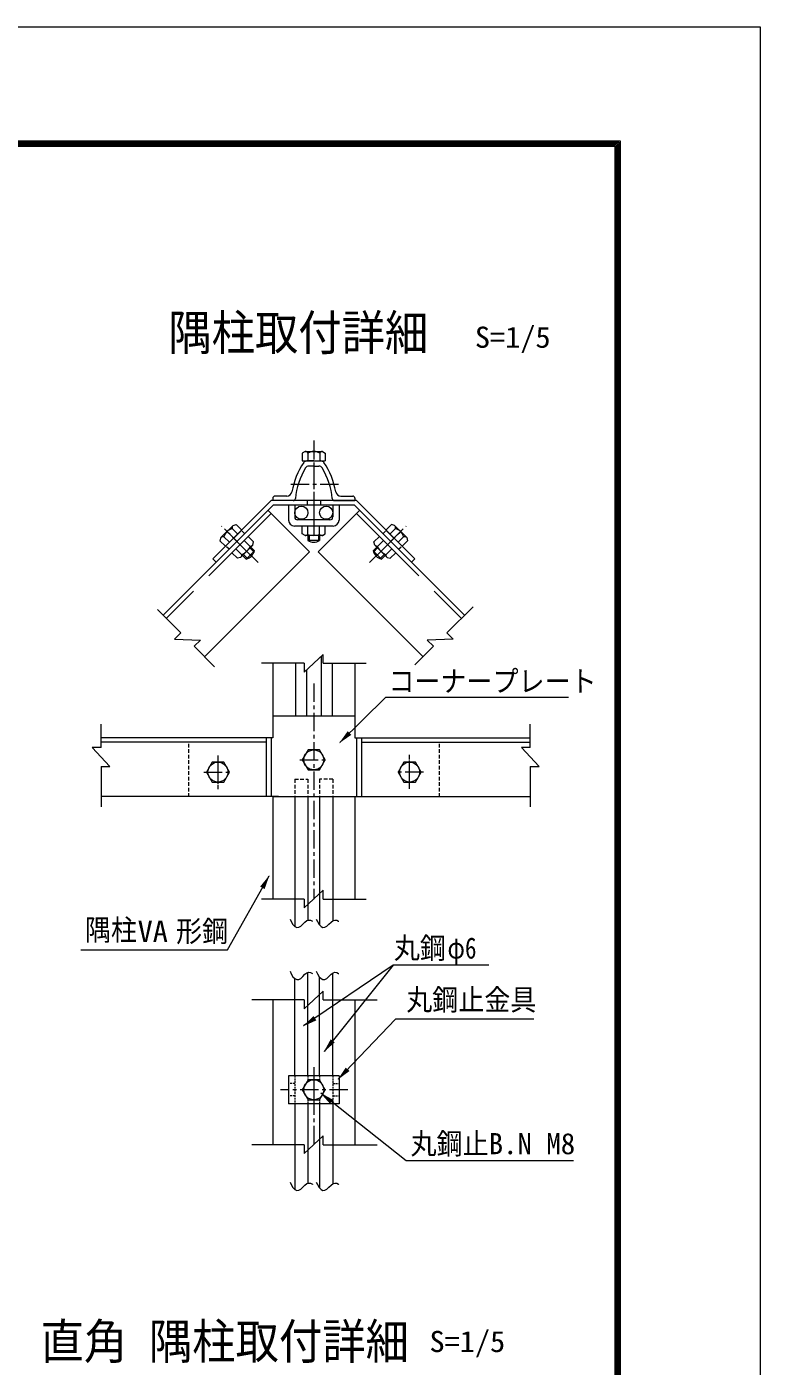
# Model space of a CAD drawing. Units: millimetres, scale not verified, with parts at other scales. Extents: x -4455 to 4455, y -3150 to 3150.
# Drawn here: x 2956 to 4455, y 410 to 3150 of the extents above; entities that cross this region are included whole.
import ezdxf
from ezdxf.enums import TextEntityAlignment as Align

# ---------------------------------------------------------------- set-up
doc = ezdxf.new("R2010")
doc.units = ezdxf.units.MM
doc.header["$LTSCALE"] = 30
for name, pattern in [('DASHED', [7.5, 6, -1.5]), ('USER1', [2, 1.25, -0.25, 0.25, -0.25]), ('USER2', [0.375, 0.25, -0.125]), ('USER3', [0.1875, 0.125, -0.0625])]:
    doc.linetypes.add(name, pattern=pattern)
doc.layers.add('0-4_7詳細', color=7, linetype='Continuous', lineweight=18)
doc.layers.add('0-E_D-TTL', color=7, linetype='Continuous', lineweight=9)
doc.styles.add('ＭＳ ゴシック', font='')
doc.styles.get('ＭＳ ゴシック').set_extended_font_data('MS Gothic')

msp = doc.modelspace()

# ---------------------------------------------------------------- linework, layer by layer
at = {"layer": '0-4_7詳細', "color": 1, "linetype": 'USER1'}
for p, q in [((3542.26, 2303.84), (3542.26, 2172.22)), ((3542.26, 2302.59), (3542.26, 2160.48)), ((3542.26, 2256.86), (3542.26, 2109.54)), ((3542.26, 2241.77), (3542.26, 2109.54)), ((3593.08, 2214.08), (3491.7, 2214.08)), ((3542.26, 2152.71), (3542.26, 2118.32)), ((3428.42, 2053.88), (3353.44, 2128.86)), ((3402.84, 2079.47), (3361.67, 2120.64)), ((3656.22, 2053.88), (3731.2, 2128.86)), ((3681.8, 2079.47), (3722.98, 2120.64)), ((3681.8, 2079.47), (3722.98, 2120.64)), ((3542.26, 1806.68), (3542.26, 1365.76)), ((3346.29, 1659.61), (3346.29, 1590.22)), ((3346.29, 1649.38), (3346.29, 1601.55)), ((3513.7, 1650.42), (3570.82, 1650.42)), ((3738.24, 1591.23), (3738.24, 1660.62)), ((3738.24, 1601.46), (3738.24, 1649.29)), ((3317.73, 1625.42), (3374.85, 1625.42)), ((3766.8, 1625.42), (3709.68, 1625.42)), ((3542.26, 1021.95), (3542.26, 863.09)), ((3542.26, 1013.68), (3542.26, 937.11)), ((3611.8, 975.54), (3474.46, 975.54))]:
    msp.add_line(p, q, dxfattribs=at)
at = {"layer": '0-4_7詳細', "lineweight": 9}
for p, q in [((3524.68, 2281.24), (3518.8, 2277.84)), ((3518.8, 2277.84), (3518.8, 2262.04)), ((3524.68, 2281.24), (3559.96, 2281.24)), ((3530.32, 2277.84), (3530.32, 2262.04)), ((3554.32, 2277.84), (3554.32, 2262.04)), ((3559.96, 2281.24), (3565.84, 2277.84)), ((3565.84, 2277.84), (3565.84, 2262.04)), ((3518.8, 2262.04), (3565.84, 2262.04)), ((3542.32, 2262.04), (3527.88, 2262.04)), ((3542.32, 2251.54), (3531.87, 2251.54)), ((3542.32, 2262.04), (3556.77, 2262.04)), ((3542.32, 2251.54), (3552.77, 2251.54)), ((3459.36, 2171.44), (3234.24, 1946.32)), ((3455.38, 2181.04), (3335.89, 2061.56)), ((3459.36, 2171.44), (3342.68, 2054.77)), ((3629.26, 2181.04), (3455.38, 2181.04)), ((3458.32, 2185.54), (3458.32, 2181.04)), ((3500.17, 2181.04), (3458.32, 2181.04)), ((3625.29, 2171.44), (3459.36, 2171.44)), ((3487.12, 2190.04), (3462.82, 2190.04)), ((3584.47, 2181.04), (3626.32, 2181.04)), ((3597.52, 2190.04), (3621.82, 2190.04)), ((3625.29, 2171.44), (3850.41, 1946.32)), ((3625.29, 2171.44), (3741.96, 2054.77)), ((3626.32, 2185.54), (3626.32, 2181.04)), ((3629.26, 2181.04), (3748.75, 2061.56)), ((3533.6, 2075.98), (3448.75, 2160.83)), ((3551.04, 2075.98), (3635.89, 2160.83)), ((3377.22, 2130.03), (3352.27, 2105.08)), ((3394.95, 2120.61), (3361.69, 2087.35)), ((3375.63, 2123.64), (3386.81, 2112.47)), ((3377.22, 2130.03), (3383.78, 2131.79)), ((3383.78, 2131.79), (3394.95, 2120.61)), ((3565.78, 2128.84), (3518.74, 2128.84)), ((3518.74, 2112.97), (3518.74, 2128.84)), ((3524.5, 2109.64), (3518.74, 2112.97)), ((3530.26, 2111.7), (3530.26, 2128.84)), ((3554.26, 2111.7), (3554.26, 2128.84)), ((3560.02, 2109.64), (3565.78, 2112.97)), ((3565.78, 2112.97), (3565.78, 2128.84)), ((3700.87, 2131.79), (3689.69, 2120.61)), ((3689.69, 2120.61), (3722.95, 2087.35)), ((3709.01, 2123.64), (3697.84, 2112.47)), ((3707.42, 2130.03), (3700.87, 2131.79)), ((3707.42, 2130.03), (3732.37, 2105.08)), ((3358.66, 2106.67), (3369.84, 2095.5)), ((3374.84, 2074.2), (3408.1, 2107.46)), ((3392.49, 2064.69), (3417.61, 2089.81)), ((3412.08, 2087.19), (3399.96, 2099.31)), ((3413.54, 2085.74), (3421.07, 2078.2)), ((3560.02, 2109.64), (3524.5, 2109.64)), ((3530.26, 2109.64), (3530.26, 2098.98)), ((3554.26, 2098.98), (3530.26, 2098.98)), ((3554.26, 2109.64), (3554.26, 2098.98)), ((3671.11, 2085.74), (3663.57, 2078.2)), ((3665.31, 2096.24), (3676.54, 2107.46)), ((3667.03, 2089.81), (3665.31, 2096.24)), ((3692.15, 2064.69), (3667.03, 2089.81)), ((3672.56, 2087.19), (3684.68, 2099.31)), ((3709.8, 2074.2), (3676.54, 2107.46)), ((3725.98, 2106.67), (3714.81, 2095.5)), ((3734.13, 2098.53), (3722.95, 2087.35)), ((3732.37, 2105.08), (3734.13, 2098.53)), ((3533.6, 2075.98), (3319.09, 1861.47)), ((3342.68, 2054.77), (3335.89, 2061.56)), ((3386.07, 2062.97), (3374.84, 2074.2)), ((3395.11, 2070.22), (3382.99, 2082.34)), ((3392.49, 2064.69), (3386.07, 2062.97)), ((3396.56, 2068.77), (3404.1, 2061.23)), ((3404.1, 2061.23), (3421.07, 2078.2)), ((3551.04, 2075.98), (3765.55, 1861.47)), ((3680.54, 2061.23), (3663.57, 2078.2)), ((3688.08, 2068.77), (3680.54, 2061.23)), ((3689.53, 2070.22), (3701.65, 2082.34)), ((3692.15, 2064.69), (3698.57, 2062.97)), ((3698.57, 2062.97), (3709.8, 2074.2)), ((3741.96, 2054.77), (3748.75, 2061.56)), ((3458.26, 1848.18), (3458.26, 1695.42)), ((3626.26, 1848.18), (3626.26, 1695.42)), ((3458.26, 1740.42), (3626.26, 1740.42)), ((3458.26, 1695.42), (3107.52, 1695.42)), ((3444.66, 1686.42), (3107.52, 1686.42)), ((3444.66, 1695.42), (3444.66, 1575.42)), ((3455.26, 1695.42), (3455.26, 1575.42)), ((3626.26, 1695.42), (3984.87, 1695.42)), ((3629.26, 1695.42), (3629.26, 1575.42)), ((3639.87, 1695.42), (3639.87, 1575.42)), ((3639.87, 1686.42), (3982.62, 1686.42)), ((3470.17, 1575.42), (3107.52, 1575.42)), ((3458.26, 1575.42), (3458.26, 1365.76)), ((3458.26, 1575.42), (3626.26, 1575.42)), ((3503.31, 1575.42), (3503.31, 1309.87)), ((3530.31, 1575.42), (3530.31, 1322.25)), ((3554.21, 1575.42), (3554.21, 1312.64)), ((3581.21, 1575.42), (3581.21, 1321.25)), ((3616.6, 1575.42), (3984.87, 1575.42)), ((3626.26, 1575.42), (3626.26, 1365.76)), ((3530.31, 1004.04), (3530.31, 1215.36)), ((3554.21, 1004.04), (3554.21, 1205.75)), ((3581.21, 1004.04), (3581.21, 1214.36)), ((3503.31, 1004.04), (3503.31, 1202.98)), ((3458.26, 1159.22), (3458.26, 863.09)), ((3626.26, 1159.22), (3626.26, 863.09)), ((3593.86, 1004.04), (3490.66, 1004.04)), ((3490.66, 1004.04), (3490.66, 947.04)), ((3593.86, 1004.04), (3593.86, 947.04)), ((3593.86, 947.04), (3490.66, 947.04)), ((3503.31, 947.04), (3503.31, 771.73)), ((3530.31, 947.04), (3530.31, 784.11)), ((3554.21, 947.04), (3554.21, 774.5)), ((3581.21, 947.04), (3581.21, 783.11))]:
    msp.add_line(p, q, dxfattribs=at)
at = {"layer": '0-4_7詳細', "color": 3}
for p, q in [((3490.66, 2171.44), (3490.66, 2140.84)), ((3503.26, 2171.44), (3490.66, 2171.44)), ((3503.26, 2171.44), (3503.26, 2147.44)), ((3581.26, 2171.44), (3581.26, 2147.44)), ((3593.86, 2171.44), (3581.26, 2171.44)), ((3593.86, 2171.44), (3593.86, 2140.84)), ((3575.26, 2141.44), (3509.26, 2141.44)), ((3581.86, 2128.84), (3502.66, 2128.84)), ((3504.76, 1848.18), (3504.76, 1740.42)), ((3557.26, 1862.11), (3557.26, 1740.42)), ((3579.76, 1848.18), (3579.76, 1740.42)), ((3527.26, 1834.25), (3527.26, 1740.42))]:
    msp.add_line(p, q, dxfattribs=at)
at = {"layer": '0-4_7詳細', "color": 1, "linetype": 'USER2'}
for p, q in [((3528.76, 2181.04), (3528.76, 2171.44)), ((3555.76, 2181.04), (3555.76, 2171.44)), ((3401.02, 2113.1), (3394.23, 2119.89)), ((3683.62, 2113.1), (3690.41, 2119.89)), ((3683.62, 2113.1), (3690.41, 2119.89)), ((3369.2, 2081.28), (3362.41, 2088.07)), ((3715.44, 2081.28), (3722.23, 2088.07)), ((3715.44, 2081.28), (3722.23, 2088.07))]:
    msp.add_line(p, q, dxfattribs=at)
at = {"layer": '0-4_7詳細', "color": 3, "linetype": 'DASHED'}
for p, q in [((3455.11, 2154.47), (3240.6, 1939.96)), ((3629.53, 2154.47), (3844.04, 1939.96))]:
    msp.add_line(p, q, dxfattribs=at)
at = {"layer": '0-4_7詳細', "color": 1}
for p, q in [((3411.84, 2084.04), (3420.23, 2075.65)), ((3532.66, 2109.64), (3532.66, 2097.77)), ((3551.86, 2109.64), (3551.86, 2097.77)), ((3672.8, 2084.04), (3664.41, 2075.65)), ((3398.26, 2070.46), (3406.66, 2062.07)), ((3686.38, 2070.46), (3677.99, 2062.07)), ((3704.69, 1230.68), (3563.49, 1053.75))]:
    msp.add_line(p, q, dxfattribs=at)
at = {"layer": '0-4_7詳細', "color": 4}
for p, q in [((3270.29, 1910.27), (3222.42, 1958.13)), ((3814.35, 1910.27), (3867.79, 1963.7)), ((3270.29, 1910.27), (3257.56, 1897.54)), ((3257.56, 1897.54), (3310.43, 1895.58)), ((3297.7, 1882.85), (3310.43, 1895.58)), ((3827.08, 1897.54), (3774.21, 1895.58)), ((3786.94, 1882.85), (3774.21, 1895.58)), ((3814.35, 1910.27), (3827.08, 1897.54)), ((3297.7, 1882.85), (3339.55, 1841.01)), ((3522.88, 1830.18), (3561.65, 1866.18)), ((3561.65, 1848.18), (3561.65, 1866.18)), ((3786.94, 1882.85), (3748.79, 1844.7)), ((3522.88, 1848.18), (3435.07, 1848.18)), ((3522.88, 1848.18), (3522.88, 1830.18)), ((3561.65, 1848.18), (3649.46, 1848.18)), ((3107.52, 1675.92), (3107.52, 1723.44)), ((3984.87, 1675.92), (3984.87, 1723.44)), ((3089.52, 1675.92), (3125.52, 1637.15)), ((3107.52, 1675.92), (3089.52, 1675.92)), ((3966.87, 1675.92), (4002.87, 1637.15)), ((3984.87, 1675.92), (3966.87, 1675.92)), ((3107.52, 1637.15), (3107.52, 1554.62)), ((3107.52, 1637.15), (3125.52, 1637.15)), ((3984.87, 1637.15), (3984.87, 1554.62)), ((3984.87, 1637.15), (4002.87, 1637.15)), ((3522.88, 1347.76), (3561.65, 1383.76)), ((3561.65, 1365.76), (3561.65, 1383.76)), ((3522.88, 1365.76), (3435.07, 1365.76)), ((3522.88, 1365.76), (3522.88, 1347.76)), ((3561.65, 1365.76), (3649.46, 1365.76)), ((3522.88, 1159.22), (3415.68, 1159.22)), ((3522.88, 1141.22), (3561.65, 1177.22)), ((3522.88, 1159.22), (3522.88, 1141.22)), ((3561.65, 1159.22), (3561.65, 1177.22)), ((3561.65, 1159.22), (3671.84, 1159.22)), ((3522.88, 845.09), (3561.65, 881.09)), ((3561.65, 863.09), (3561.65, 881.09)), ((3522.88, 863.09), (3415.68, 863.09)), ((3522.88, 863.09), (3522.88, 845.09)), ((3561.65, 863.09), (3671.84, 863.09))]:
    msp.add_line(p, q, dxfattribs=at)
at = {"layer": '0-4_7詳細', "color": 3, "linetype": 'USER2'}
for p, q in [((3286.29, 1683.42), (3286.29, 1575.42)), ((3798.24, 1683.42), (3798.24, 1575.42)), ((3503.31, 1610.76), (3503.31, 1575.42)), ((3503.31, 1610.76), (3530.31, 1610.76)), ((3530.31, 1610.76), (3530.31, 1575.42)), ((3581.21, 1610.76), (3554.21, 1610.76)), ((3554.21, 1610.76), (3554.21, 1575.42)), ((3581.21, 1610.76), (3581.21, 1575.42))]:
    msp.add_line(p, q, dxfattribs=at)
at = {"layer": '0-4_7詳細', "color": 1, "linetype": 'USER3'}
for p, q in [((3503.26, 988.29), (3490.66, 988.29)), ((3503.26, 1004.04), (3503.26, 947.04)), ((3530.31, 1004.04), (3530.31, 995.59)), ((3554.21, 1004.04), (3554.21, 995.59)), ((3581.26, 1004.04), (3581.26, 947.04)), ((3581.26, 988.29), (3593.86, 988.29)), ((3503.26, 962.79), (3490.66, 962.79)), ((3581.26, 962.79), (3593.86, 962.79)), ((3530.31, 955.5), (3530.31, 947.04)), ((3554.21, 955.5), (3554.21, 947.04))]:
    msp.add_line(p, q, dxfattribs=at)
at = {"layer": '0-4_7詳細', "lineweight": 9}
for points in [[(3352.27, 2105.08), (3350.51, 2098.53), (3361.69, 2087.35)], [(3417.61, 2089.81), (3419.33, 2096.24), (3408.1, 2107.46)], [(4062.91, 1777.72), (3688.77, 1777.72), (3595.24, 1685.62)], [(3900.25, 1230.68), (3704.69, 1230.68), (3521.43, 1106.08)], [(3992.1, 1119.64), (3709.55, 1119.64), (3592.04, 997.15)], [(4073.36, 829.98), (3731.05, 829.98), (3556.79, 968.23)]]:
    msp.add_lwpolyline(points, dxfattribs=at)
at = {"layer": '0-4_7詳細', "color": 3}
for points in [[(3369.81, 1625.42), (3358.05, 1645.79), (3334.53, 1645.79), (3322.77, 1625.42), (3334.53, 1605.05), (3358.05, 1605.05)], [(3565.78, 1650.42), (3554.02, 1670.79), (3530.5, 1670.79), (3518.74, 1650.42), (3530.5, 1630.05), (3554.02, 1630.05)], [(3714.72, 1625.42), (3726.48, 1605.05), (3750, 1605.05), (3761.76, 1625.42), (3750, 1645.79), (3726.48, 1645.79)], [(3565.78, 975.54), (3554.02, 995.91), (3530.5, 995.91), (3518.74, 975.54), (3530.5, 955.18), (3554.02, 955.18)]]:
    msp.add_lwpolyline(points, close=True, dxfattribs=at)
at = {"layer": '0-4_7詳細', "color": 1}
msp.add_lwpolyline([(3065.77, 1261.66), (3365.8, 1261.66), (3450.87, 1413.04)], dxfattribs=at)
at = {"layer": '0-4_7詳細', "color": 4}
for points in [[(3493.72, 1324.85), (3495.99, 1319.72), (3499.66, 1313.69), (3503.46, 1309.72), (3507.37, 1307.79), (3511.39, 1307.9), (3515.53, 1310.06), (3519.78, 1314.27), (3524.01, 1318.7), (3528.08, 1321.54), (3532, 1322.78), (3535.75, 1322.43), (3539.35, 1320.49), (3539.72, 1320.11)], [(3547.26, 1324.85), (3549.53, 1319.72), (3553.21, 1313.69), (3557, 1309.72), (3560.91, 1307.79), (3564.94, 1307.9), (3569.07, 1310.06), (3573.32, 1314.27), (3577.56, 1318.7), (3581.63, 1321.54), (3585.54, 1322.78), (3589.3, 1322.43), (3592.89, 1320.49), (3593.27, 1320.11)], [(3493.72, 1217.96), (3495.99, 1212.83), (3499.66, 1206.8), (3503.46, 1202.83), (3507.37, 1200.9), (3511.39, 1201.01), (3515.53, 1203.17), (3519.78, 1207.38), (3524.01, 1211.81), (3528.08, 1214.65), (3532, 1215.89), (3535.75, 1215.55), (3539.35, 1213.6), (3539.72, 1213.22)], [(3547.26, 1217.96), (3549.53, 1212.83), (3553.21, 1206.8), (3557, 1202.83), (3560.91, 1200.9), (3564.94, 1201.01), (3569.07, 1203.17), (3573.32, 1207.38), (3577.56, 1211.81), (3581.63, 1214.65), (3585.54, 1215.89), (3589.3, 1215.55), (3592.89, 1213.6), (3593.27, 1213.22)], [(3493.72, 786.71), (3495.99, 781.58), (3499.66, 775.55), (3503.46, 771.58), (3507.37, 769.65), (3511.39, 769.76), (3515.53, 771.92), (3519.78, 776.13), (3524.01, 780.56), (3528.08, 783.4), (3532, 784.64), (3535.75, 784.3), (3539.35, 782.35), (3539.72, 781.97)], [(3547.26, 786.71), (3549.53, 781.58), (3553.21, 775.55), (3557, 771.58), (3560.91, 769.65), (3564.94, 769.76), (3569.07, 771.92), (3573.32, 776.13), (3577.56, 780.56), (3581.63, 783.4), (3585.54, 784.64), (3589.3, 784.3), (3592.89, 782.35), (3593.27, 781.97)]]:
    msp.add_lwpolyline(points, dxfattribs=at)
at = {"layer": '0-4_7詳細', "color": 3}
for centre, radius in [((3516.81, 2156.07), 13.5), ((3567.71, 2156.07), 13.5), ((3346.29, 1625.42), 20.4), ((3542.26, 1650.42), 20.4), ((3738.24, 1625.42), 20.4), ((3542.26, 975.54), 20.4)]:
    msp.add_circle(centre, radius, dxfattribs=at)
at = {"layer": '0-4_7詳細', "lineweight": 9}
for centre, radius, start, end in [((3524.99, 2275.36), 5.88, 24.94299, 92.968), ((3542.32, 2258.33), 22.91, 58.40741, 121.59259), ((3559.66, 2275.36), 5.88, 87.032, 155.05701), ((3653.94, 2170.51), 159, 146.31318, 169.79517), ((3653.94, 2170.51), 150, 148.94488, 174.41738), ((3527.88, 2254.54), 7.5, 90, 146.31318), ((3531.87, 2244.04), 7.5, 90, 149.11884), ((3552.77, 2244.04), 7.5, 30.88116, 90), ((3556.77, 2254.54), 7.5, 33.68682, 90), ((3430.71, 2170.51), 150, 5.58262, 31.05512), ((3430.71, 2170.51), 159, 10.20483, 33.68682), ((3487.12, 2200.54), 10.5, 270, 349.79517), ((3597.52, 2200.54), 10.5, 190.20483, 270), ((3462.82, 2185.54), 4.5, 90, 180), ((3500.17, 2185.54), 4.5, 270, 354.41738), ((3584.47, 2185.54), 4.5, 185.58262, 270), ((3621.82, 2185.54), 4.5, 0, 90), ((3380.94, 2101.36), 22.91, 103.40741, 166.59259), ((3381.16, 2125.66), 5.88, 132.032, 200.05701), ((3524.5, 2118.73), 9.09, 270, 309.3382), ((3542.26, 2145.64), 36, 250.52878, 289.47122), ((3560.02, 2118.73), 9.09, 230.6618, 270), ((3703.48, 2125.66), 5.88, 339.94299, 47.968), ((3703.7, 2101.36), 22.91, 13.40741, 76.59259), ((3356.64, 2101.15), 5.88, 69.94299, 137.968), ((3379.59, 2102.71), 36, 295.52878, 334.47122), ((3411.18, 2096.24), 9.09, 275.6618, 315), ((3542.26, 2119.76), 24, 240, 300), ((3673.46, 2096.24), 9.09, 225, 264.3382), ((3705.05, 2102.71), 36, 205.52878, 244.47122), ((3728, 2101.15), 5.88, 42.032, 110.05701), ((3386.07, 2071.12), 9.09, 315, 354.3382), ((3397.89, 2084.41), 24, 285, 345), ((3686.75, 2084.41), 24, 195, 255), ((3698.58, 2071.12), 9.09, 185.6618, 225)]:
    msp.add_arc(centre, radius, start, end, dxfattribs=at)
at = {"layer": '0-4_7詳細', "color": 3}
for centre, radius, start, end in [((3502.66, 2140.84), 12, 180, 270), ((3509.26, 2147.44), 6, 180, 270), ((3575.26, 2147.44), 6, 270, 0), ((3581.86, 2140.84), 12, 270, 0)]:
    msp.add_arc(centre, radius, start, end, dxfattribs=at)
at = {"layer": '0-4_7詳細'}
for points in [[(3593.82, 1684.22), (3611.54, 1708.98), (3618.85, 1701.55)], [(3519.77, 1104.96), (3541.65, 1126.13), (3547.51, 1117.52)], [(3590.65, 995.7), (3607.66, 1020.96), (3615.18, 1013.75)], [(3555.22, 969.47), (3581.96, 954.91), (3575.48, 946.74)]]:
    msp.add_solid(points, dxfattribs=at)
at = {"layer": '0-4_7詳細', "color": 1}
for points in [[(3451.85, 1414.79), (3441.69, 1386.08), (3432.61, 1391.18)], [(3562.24, 1052.19), (3576.88, 1078.88), (3585.03, 1072.38)]]:
    msp.add_solid(points, dxfattribs=at)
at = {"layer": '0-E_D-TTL', "color": 2, "lineweight": 18}
msp.add_lwpolyline([(-4454.85, 3150.21), (4454.85, 3150.21), (4454.85, -3150.21), (-4454.85, -3150.21)], close=True, dxfattribs=at)
at = {"layer": '0-E_D-TTL'}
for points in [[(-4168.47, 2916.87), (4168.47, 2916.87), (4168.47, -2916.87), (-4168.47, -2916.87)], [(-4165.81, 2914.21), (4165.81, 2914.21), (4165.81, -2914.21), (-4165.81, -2914.21)], [(-4163.16, 2911.56), (4163.16, 2911.56), (4163.16, -2911.56), (-4163.16, -2911.56)], [(-4160.51, 2908.91), (4160.51, 2908.91), (4160.51, -2908.91), (-4160.51, -2908.91)], [(-4157.86, 2906.26), (4157.86, 2906.26), (4157.86, -2906.26), (-4157.86, -2906.26)]]:
    msp.add_lwpolyline(points, close=True, dxfattribs=at)

# ---------------------------------------------------------------- texts
at = {"layer": '0-4_7詳細', "style": 'ＭＳ ゴシック', "width": 0.9}
for s, height, p in [('隅柱取付詳細', 72.14, (3244.85, 2466.74)), ('直角 隅柱取付詳細', 72.16, (2983.82, 403.03))]:
    msp.add_text(s, height=height, dxfattribs=at).set_placement(p, align=Align.BOTTOM_LEFT)
at = {"layer": '0-4_7詳細', "color": 3, "style": 'ＭＳ ゴシック'}
for s, width, p in [('S=1/5', 1.05, (3871.63, 2480.44)), ('コーナープレート', 0.9, (3694.83, 1776.83)), ('隅柱', 0.9, (3074.46, 1267.84)), ('VA', 1.05, (3182.1, 1265)), ('形鋼', 0.9, (3260.73, 1265.16)), ('丸鋼', 0.9, (3705.94, 1230.84)), ('φ6', 0.8, (3815.47, 1230.84)), ('丸鋼止金具', 0.9, (3731.27, 1125.04)), ('丸鋼止', 0.9, (3740.07, 830.62)), ('S=1/5', 1.05, (3778.87, 425.82))]:
    msp.add_text(s, height=43.33, dxfattribs=dict(at, width=width)).set_placement(p, align=Align.BOTTOM_LEFT)
msp.add_text('B.N M8', height=43.33, dxfattribs=at).set_placement((3899.8, 830.62), align=Align.BOTTOM_LEFT)

doc.saveas('drawing.dxf')
